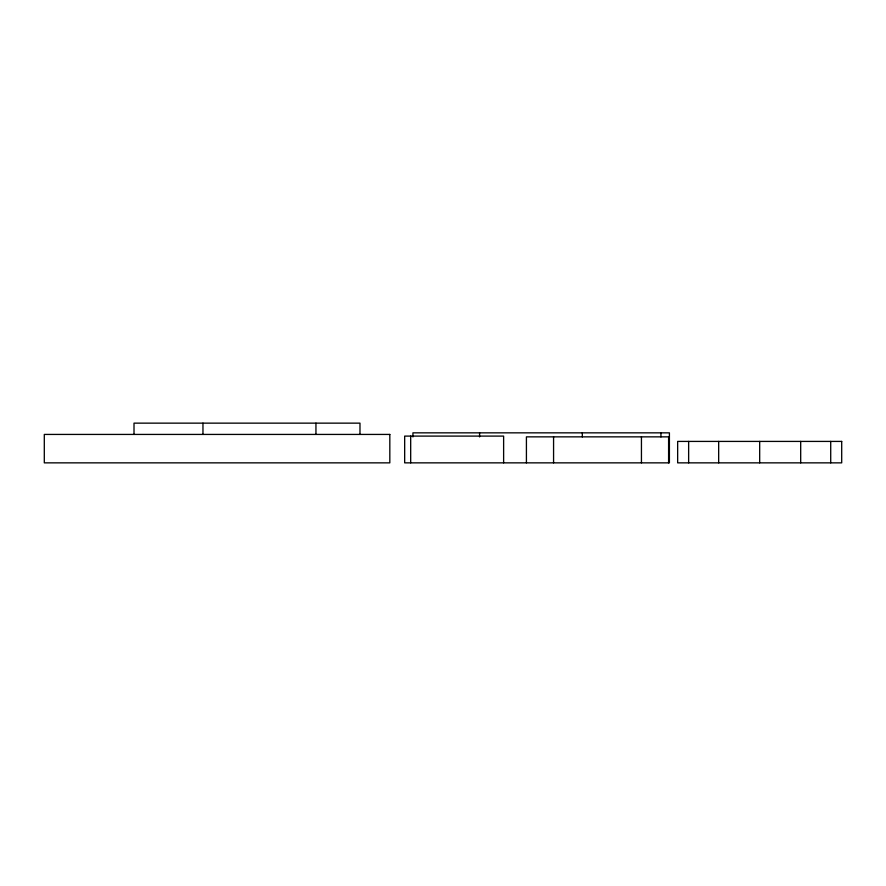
<?xml version="1.0" encoding="UTF-8"?>
<svg xmlns="http://www.w3.org/2000/svg" width="886" height="886" viewBox="0 0 886 886"><rect width="100%" height="100%" fill="white"/><g stroke="black" fill="none" stroke-linecap="round" stroke-linejoin="round"><path stroke-width="1.33" d="M830.714 441.416L830.714 462.857M800.689 441.416L800.689 462.857M759.679 441.416L759.679 462.857M718.668 441.416L718.668 462.857M688.643 441.416L688.643 462.857M668.598 462.857L668.598 436.853L526.417 436.853L526.417 462.857M660.945 432.844L660.945 436.931M641.442 436.853L641.442 462.857M582.323 432.844L582.323 436.931M553.573 436.853L553.573 462.857M503.625 462.857L503.625 436.1L404.669 436.1L404.669 462.857L669.406 462.857L669.406 432.844L412.931 432.844L412.931 436.931M479.592 432.844L479.592 436.931M410.683 436.1L410.683 462.857M359.982 434.096L359.982 423.143L134.007 423.143L134.007 434.096M315.948 423.143L315.948 434.096M202.96 423.143L202.96 434.096M389.818 434.428L44.3 434.428L44.3 462.857L389.818 462.857L389.818 434.428M841.7 441.416L677.657 441.416L677.657 462.857L841.7 462.857L841.7 441.416"/></g></svg>
